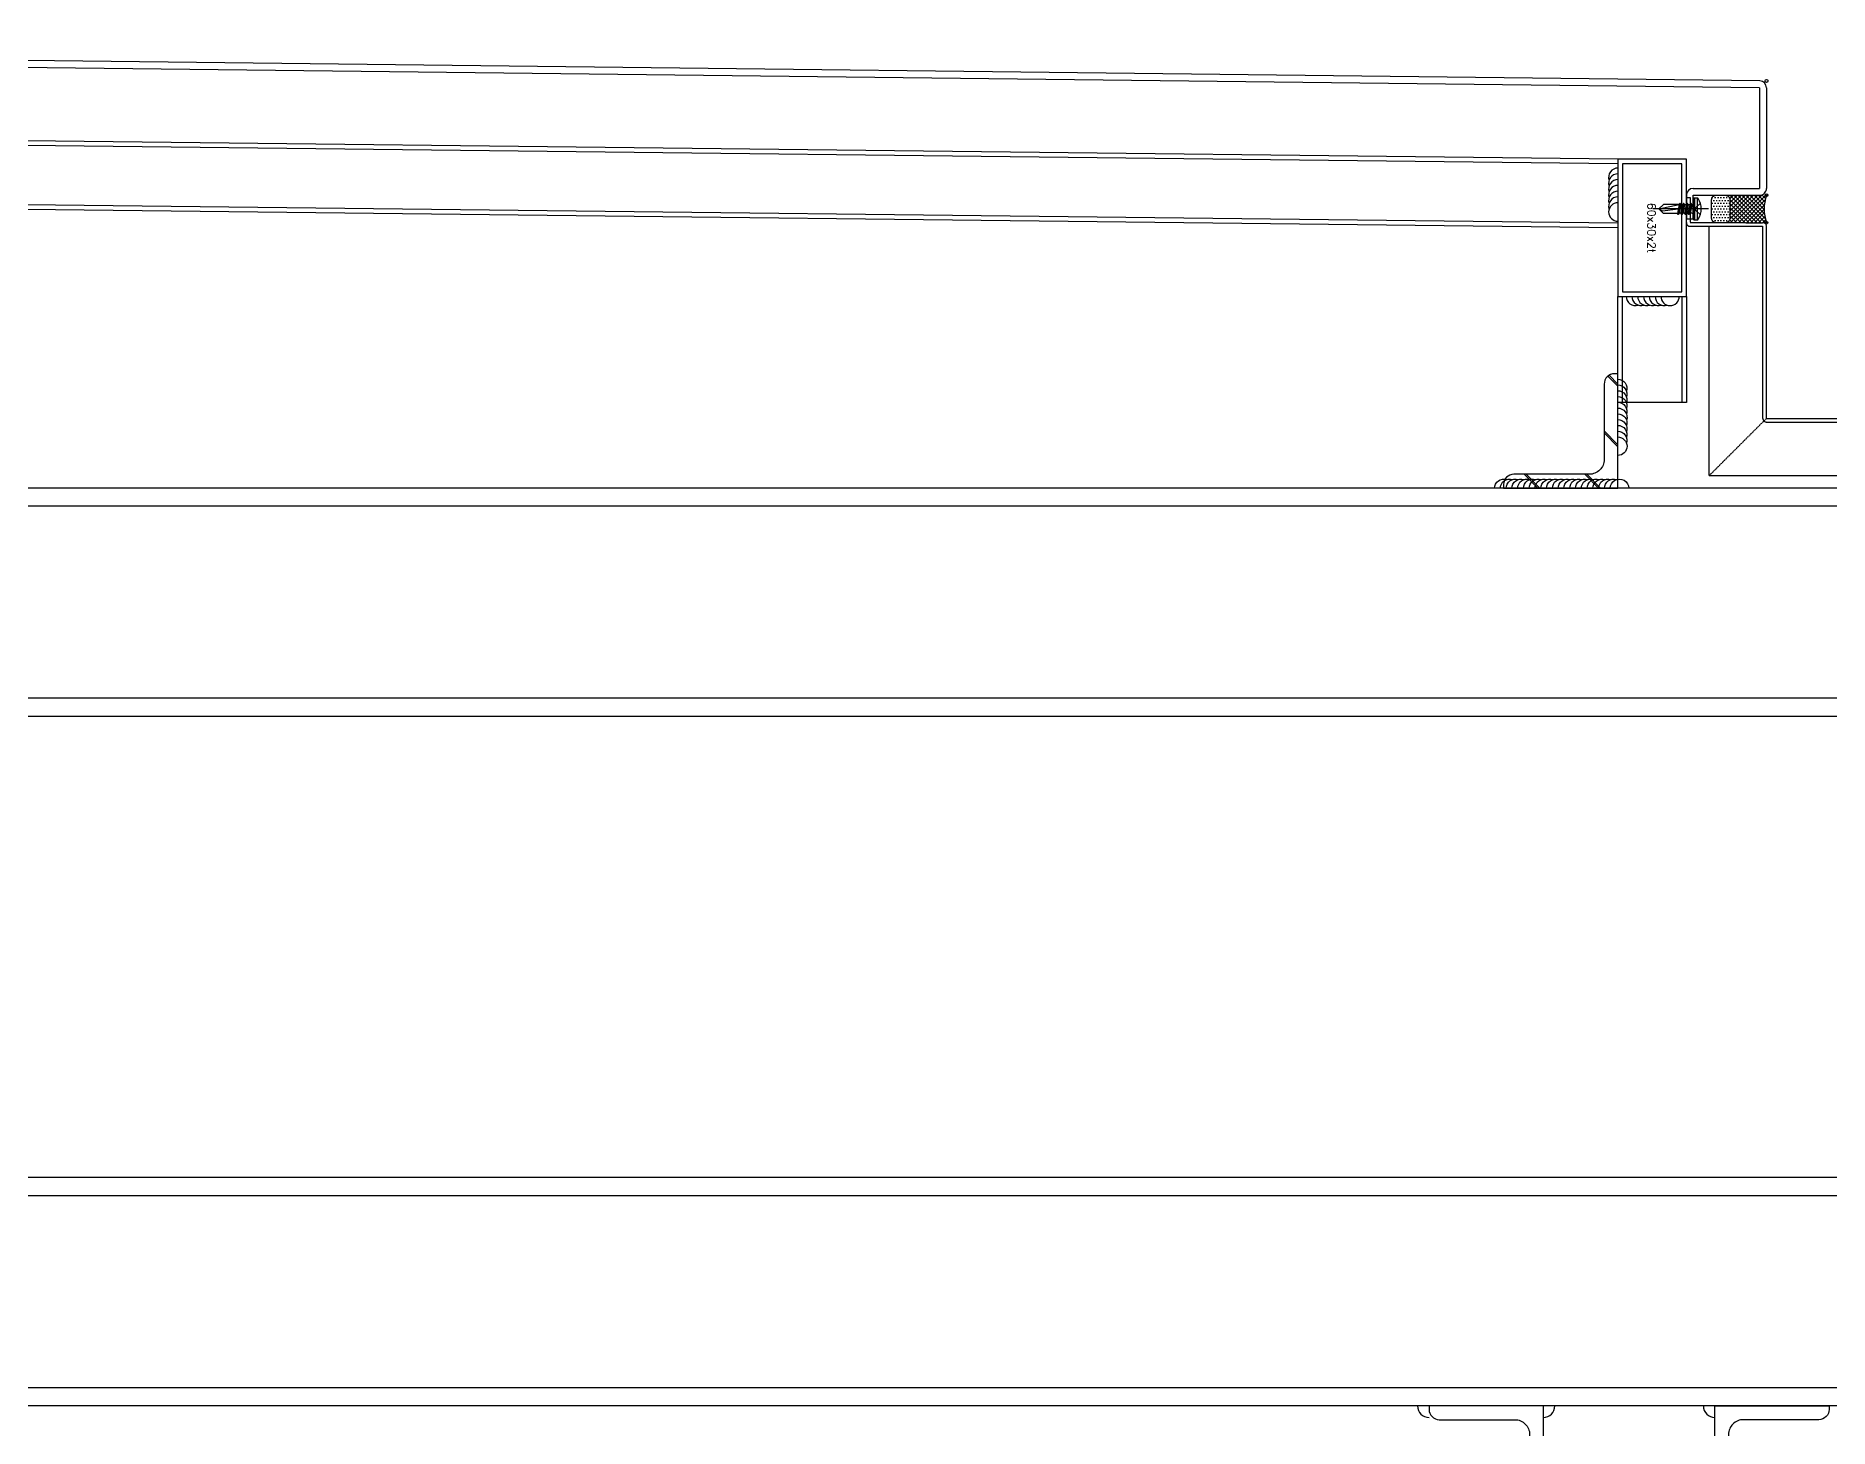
# Model space of a CAD drawing. Extents: x -3378 to 102197, y -3799 to 48702.
# Drawn here: x 84880 to 85664, y 32714 to 33323 of the extents above; entities that cross this region are included whole.
import ezdxf

# ---------------------------------------------------------------- set-up
doc = ezdxf.new("R2010")
doc.units = 0
doc.linetypes.add('HIDDEN', pattern=[0.375, 0.25, -0.125])
for name, color, linetype in [('24WELD', 55, 'Continuous'), ('BCM-SIL', 8, 'Continuous'), ('GM_SECT_15', 15, 'Continuous'), ('steel', 7, 'Continuous'), ('視覺模型鋁擠型暫替', 4, 'Continuous'), ('金屬面材 METAL PANEL', 2, 'Continuous'), ('鐵件', 6, 'Continuous')]:
    doc.layers.add(name, color=color, linetype=linetype)
doc.layers.add('不顯示', color=254, linetype='Continuous', plot=False)
doc.styles.add('DIM', font='simplex.shx', dxfattribs={"bigfont": 'chineset.shx'})

# ---------------------------------------------------------------- blocks, each defined once
blk = doc.blocks.new('*u145')
at = {"layer": 'Defpoints'}
h = blk.add_hatch(color=251, dxfattribs=at)
h.dxf.hatch_style = 1
edge = h.paths.add_edge_path(flags=17)
edge.add_arc((0, 0), 0.26, 0, 360)
edge = h.paths.add_edge_path()
edge.add_arc((0, 0), 0.282, 0, 360)
h.paths.add_polyline_path([(-0.12, 0.14), (0.12, 0.14), (0.13, 0.13), (0.13, 0.09), (0.14, 0.08), (0.15, 0.08), (0.16, 0.09), (0.16, 0.15), (0.15, 0.17), (0.03, 0.17), (0.01, 0.18), (0.01, 0.2), (-0.01, 0.2), (-0.02, 0.19), (-0.01, 0.18), (-0.02, 0.17), (-0.15, 0.17), (-0.16, 0.15), (-0.16, 0.09), (-0.15, 0.08), (-0.14, 0.08), (-0.13, 0.09), (-0.13, 0.13)], flags=16)
h.paths.add_polyline_path([(0.09, 0.08), (-0.09, 0.08), (-0.1, 0.07), (-0.09, 0.05), (0.09, 0.05), (0.1, 0.07)], flags=16)
h.paths.add_polyline_path([(0.14, -0.01), (-0.14, -0.01), (-0.15, -0.02), (-0.14, -0.04), (-0.02, -0.04), (-0.01, -0.05), (-0.01, -0.2), (0, -0.21), (0.01, -0.21), (0.02, -0.2), (0.02, -0.05), (0.03, -0.04), (0.14, -0.04), (0.16, -0.02)], flags=16)
h.paths.add_polyline_path([(0.07, -0.08), (0.07, -0.1), (0.09, -0.12), (0.11, -0.14), (0.12, -0.16), (0.14, -0.17), (0.14, -0.14), (0.13, -0.12), (0.11, -0.1), (0.09, -0.08)], flags=16)
h.paths.add_polyline_path([(-0.07, -0.08), (-0.09, -0.08), (-0.11, -0.11), (-0.13, -0.13), (-0.15, -0.15), (-0.15, -0.17), (-0.13, -0.18), (-0.13, -0.17), (-0.11, -0.15), (-0.09, -0.13), (-0.07, -0.1)], flags=16)
blk = doc.blocks.new('*U167')
h = blk.add_hatch()
h.set_pattern_fill('STEEL1', color=256, scale=0.5, pattern_type=2)
h.set_pattern_definition([(45, (0, 0), (-13.2583, 13.2583), []), (45, (0.875, 0), (-13.2583, 13.2583), [])])
edge = h.paths.add_edge_path()
edge.add_line((0, 50), (0, 0))
edge.add_line((0, 0), (50, 0))
edge.add_line((50, 0), (50, 1.5))
edge.add_arc((45.5, 1.5), 4.5, 0, 90)
edge.add_line((45.5, 6), (12.5, 6))
edge.add_arc((12.5, 12.5), 6.5, 180, 270, ccw=False)
edge.add_line((6, 12.5), (6, 45.5))
edge.add_arc((1.5, 45.5), 4.5, 0, 90)
edge.add_line((1.5, 50), (0, 50))
at = {"layer": '鐵件'}
blk.add_lwpolyline([(0, 50), (0, 0), (50, 0), (50, 1.5, 0.414214), (45.5, 6), (12.5, 6, -0.414214), (6, 12.5), (6, 45.5, 0.414214), (1.5, 50)], format="xyb", close=True, dxfattribs=at)
blk.add_blockref('*u145', (0, 0))
blk = doc.blocks.new('*U690')
for centre, end in [((-53.97, 1.75), 286.35291), ((-51.47, 1.67), 286.35291), ((-48.97, 1.59), 286.35291), ((-46.48, 1.51), 286.35291), ((-43.98, 1.43), 286.35291), ((-41.48, 1.34), 286.35291), ((-38.98, 1.26), 286.35291), ((-36.48, 1.18), 286.35291), ((-33.98, 1.1), 286.35291), ((-31.48, 1.02), 286.35291), ((-28.98, 0.94), 286.35291), ((-26.49, 0.86), 286.35291), ((-23.99, 0.78), 286.35291), ((-21.49, 0.7), 286.35291), ((-18.99, 0.62), 286.35291), ((-16.49, 0.53), 286.35291), ((-13.99, 0.45), 286.35291), ((-11.49, 0.37), 286.35291), ((-9, 0.29), 286.35291), ((-6.5, 0.21), 286.35291), ((-4, 0.13), 358.14306)]:
    blk.add_arc(centre, 4, 178.14306, end)
blk = doc.blocks.new('*U691')
for centre, end in [((-0.21, -6.5), 16.35291), ((-0.13, -4), 88.14306), ((-0.53, -16.49), 16.35291), ((-0.45, -13.99), 16.35291), ((-0.37, -11.49), 16.35291), ((-0.29, -9), 16.35291), ((-0.78, -23.99), 16.35291), ((-0.7, -21.49), 16.35291), ((-0.62, -18.99), 16.35291), ((-0.94, -28.98), 16.35291), ((-0.86, -26.49), 16.35291)]:
    blk.add_arc(centre, 4, 268.14306, end)
blk = doc.blocks.new('*U568')
for centre, end in [((-0.19, -6.5), 16.49138), ((-0.12, -4), 88.28153), ((-0.49, -16.49), 16.49138), ((-0.42, -13.99), 16.49138), ((-0.34, -11.49), 16.49138), ((-0.27, -9), 16.49138), ((-0.57, -18.99), 16.49138)]:
    blk.add_arc(centre, 4, 268.28153, end)
blk = doc.blocks.new('A$C19CB1797')
at = {"layer": 'BCM-SIL'}
for p, q in [((8.28, 24.29, 0), (8.28, 0, 0)), ((3.53, 19.39, 0), (13.03, 19.39, 0)), ((3.53, 18.16, 0), (13.03, 18.16, 0)), ((6.49, 17.06, 0), (5.88, 16.71, 0)), ((5.88, 16.71, 0), (10.68, 15.91, 0)), ((5.88, 16.71, 0), (5.88, 16.51, 0)), ((5.88, 16.51, 0), (10.68, 15.72, 0)), ((5.88, 16.51, 0), (6.49, 16.16, 0)), ((6.49, 17.06, 0), (10.07, 16.26, 0)), ((6.49, 16.16, 0), (10.07, 15.36, 0)), ((6.49, 16.16, 0), (6.49, 15.47, 0)), ((10.07, 17.06, 0), (10.07, 16.26, 0)), ((10.07, 17.06, 0), (10.07, 16.26, 0)), ((10.07, 16.26, 0), (10.68, 15.91, 0)), ((10.68, 15.72, 0), (10.07, 15.36, 0)), ((10.68, 15.91, 0), (10.68, 15.72, 0)), ((6.49, 15.47, 0), (5.88, 15.12, 0)), ((5.88, 15.12, 0), (10.68, 14.32, 0)), ((5.88, 15.12, 0), (5.88, 14.92, 0)), ((5.88, 14.92, 0), (10.68, 14.13, 0)), ((5.88, 14.92, 0), (6.49, 14.57, 0)), ((6.49, 13.88, 0), (5.88, 13.53, 0)), ((5.88, 13.53, 0), (10.68, 12.74, 0)), ((5.88, 13.53, 0), (5.88, 13.33, 0)), ((5.88, 13.33, 0), (10.68, 12.54, 0)), ((5.88, 13.33, 0), (6.49, 12.98, 0)), ((6.49, 12.3, 0), (5.88, 11.94, 0)), ((5.88, 11.94, 0), (10.68, 11.15, 0)), ((5.88, 11.94, 0), (5.88, 11.75, 0)), ((5.88, 11.75, 0), (10.68, 10.95, 0)), ((5.88, 11.75, 0), (6.28, 11.52, 0)), ((8.28, 2.66, 0), (6.28, 11.52, 0)), ((6.28, 11.52, 0), (6.28, 4.66, 0)), ((6.28, 11.52, 0), (10.28, 10.72, 0)), ((6.49, 15.47, 0), (10.07, 14.68, 0)), ((6.49, 14.57, 0), (10.07, 13.78, 0)), ((6.49, 14.57, 0), (6.49, 13.88, 0)), ((6.49, 13.88, 0), (10.07, 13.09, 0)), ((6.49, 12.98, 0), (10.07, 12.19, 0)), ((6.49, 12.98, 0), (6.49, 12.3, 0)), ((6.49, 12.3, 0), (10.07, 11.5, 0)), ((9.03, 4.16, 0), (8.28, 11.12, 0)), ((10.07, 15.36, 0), (10.07, 14.68, 0)), ((10.07, 14.68, 0), (10.68, 14.32, 0)), ((10.68, 14.13, 0), (10.07, 13.78, 0)), ((10.07, 13.78, 0), (10.07, 13.09, 0)), ((10.07, 13.09, 0), (10.68, 12.74, 0)), ((10.68, 12.54, 0), (10.07, 12.19, 0)), ((10.07, 12.19, 0), (10.07, 11.5, 0)), ((10.07, 11.5, 0), (10.68, 11.15, 0)), ((10.68, 10.95, 0), (10.28, 10.72, 0)), ((10.28, 10.72, 0), (10.28, 4.66, 0)), ((10.68, 14.32, 0), (10.68, 14.13, 0)), ((10.68, 12.74, 0), (10.68, 12.54, 0)), ((10.68, 11.15, 0), (10.68, 10.95, 0)), ((6.28, 4.66, 0), (8.28, 2.66, 0)), ((8.28, 2.66, 0), (10.28, 4.66, 0)), ((8.28, 2.66, 0), (9.03, 4.16, 0))]:
    blk.add_line(p, q, dxfattribs=at)
at = {"layer": 'BCM-SIL', "elevation": 0}
blk.add_lwpolyline([(12.8, 19.81, 0.297439), (3.75, 19.81, 0.253368), (3.53, 19.39), (3.53, 18.16, 0.414214), (4.03, 17.66), (12.53, 17.66, 0.414214), (13.03, 18.16), (13.03, 19.39, 0.253368)], format="xyb", close=True, dxfattribs=at)
at = {"layer": 'BCM-SIL', "ltscale": 0.1, "elevation": 0}
blk.add_lwpolyline([(5.78, 20.77), (7.8, 18.64, 0.205918), (8.28, 18.43, 0.205918), (8.75, 18.64), (10.78, 20.77)], format="xyb", dxfattribs=at)
at = {"layer": 'BCM-SIL'}
for centre, start, end in [((5.89, 17.06, 0), 0, 90), ((10.67, 17.06, 0), 90, 180)]:
    blk.add_arc(centre, 0.6, start, end, dxfattribs=at)
blk = doc.blocks.new('60x30x2t')
at = {"layer": 'GM_SECT_15'}
for points in [[(0, -30), (60, -30), (60, 0), (0, 0)], [(2, -28), (58, -28), (58, -2), (2, -2)]]:
    blk.add_lwpolyline(points, close=True, dxfattribs=at)
at = {"layer": '不顯示', "linetype": 'Continuous', "insert": (19.09, -13.52), "char_height": 3.5, "attachment_point": 1, "style": 'DIM'}
blk.add_mtext_dynamic_manual_height_columns('60x30x2t', width=104.2628, gutter_width=87.5, heights=[0], dxfattribs=at)
blk = doc.blocks.new('*U590')
for centre, end in [((4, -0.12), 178.28153), ((6.5, -0.19), 106.49138), ((9, -0.27), 106.49138), ((11.49, -0.34), 106.49138), ((13.99, -0.42), 106.49138), ((16.49, -0.49), 106.49138), ((18.99, -0.57), 106.49138)]:
    blk.add_arc(centre, 4, 358.28153, end)

msp = doc.modelspace()

# ---------------------------------------------------------------- hatches: boundary and pattern name
at = {"layer": 'BCM-SIL'}
h = msp.add_hatch(dxfattribs=at)
h.set_pattern_fill('DOTS', color=256, scale=20, angle=-180, style=0)
h.set_pattern_definition([(360, (49271.1275, 38705.9354), (0.625, -1.25), [0, -1.25])])
edge = h.paths.add_edge_path()
edge.add_line((85620.651, 33253.171), (85612.666, 33253.171))
edge.add_line((85612.666, 33253.171), (85612.666, 33243.171))
edge.add_arc((85614.666, 33243.171), 2, 180, 270)
edge.add_line((85614.666, 33241.171), (85618.651, 33241.171))
edge.add_arc((85618.651, 33243.171), 2, -90, 0)
edge.add_line((85620.651, 33243.171), (85620.651, 33253.171))
h = msp.add_hatch(dxfattribs=at)
h.set_pattern_fill('ANSI37', color=256, scale=10, angle=-270, style=0)
h.set_pattern_definition([(45, (49279.6743, 38705.9271), (0.883883476, -0.883883476), []), (315, (49279.6743, 38705.9271), (-0.883883476, -0.883883476), [])])
edge = h.paths.add_edge_path()
edge.add_arc((85635.916, 33137.895), 115.289, 89.620602, 91.094957, ccw=False)
edge.add_arc((85653.761, 33247.178), 18.105, 160.635952, 199.343085)
edge.add_arc((85635.911, 33126.48), 114.704, 89.617085, 91.097861)
edge.add_line((85633.713, 33241.163), (85627.198, 33241.163))
edge.add_line((85627.198, 33241.163), (85618.893, 33241.186))
edge.add_arc((85618.651, 33243.171), 2, -83.055506, -4.792077)
edge.add_line((85620.644, 33243.004), (85620.65, 33253.184))
edge.add_line((85620.65, 33253.184), (85633.713, 33253.163))

# ---------------------------------------------------------------- linework, layer by layer
at = {"linetype": 'HIDDEN'}
for p, q in [((85601.642, 33241.189, 0), (85601.642, 33252.189, 0)), ((85601.642, 33252.189, 0), (85603.242, 33252.189, 0)), ((85603.242, 33252.189, 0), (85603.242, 33241.189, 0)), ((85603.242, 33241.189, 0), (85635.08, 33241.181, 0)), ((85603.242, 33239.589, 0), (85635.08, 33239.581, 0)), ((85611.68, 33130.558, 0), (85611.677, 33239.587, 0)), ((85635.08, 33155.558, 0), (85635.08, 33239.581, 0)), ((85636.68, 33155.558, 0), (85636.68, 33239.581, 0)), ((85611.68, 33130.558, 0), (85636.68, 33155.558, 0)), ((85636.68, 33155.558, 0), (85786.709, 33155.558)), ((85636.68, 33153.958, 0), (85786.709, 33153.958, 0)), ((85611.68, 33130.558, 0), (85809.024, 33130.558, 0))]:
    msp.add_line(p, q, dxfattribs=at)
msp.add_circle((85636.68, 33303.182), 0.617, dxfattribs=at)
for centre, start, end in [((85603.242, 33241.189, 0), 180, 269.986621), ((85635.08, 33239.581, -0.006), 359.986621, 89.986621), ((85636.68, 33155.558, 0), 179.996957, 270)]:
    msp.add_arc(centre, 1.6, start, end, dxfattribs=at)
at = {"color": 2}
for centre, start, end in [((85489.083, 32723.428, 0), 180, 270), ((85539.083, 32723.428, 0), 270, 360), ((85614.083, 32723.428, 0), 180, 270)]:
    msp.add_arc(centre, 5, start, end, dxfattribs=at)
msp.add_arc((85539.083, 32723.428, 0), 5, 179.999999, 180)
at = {"layer": 'BCM-SIL', "elevation": 0}
msp.add_lwpolyline([(85620.651, 33251.171), (85620.651, 33243.171, -0.4142136), (85618.651, 33241.171), (85614.666, 33241.171, -0.4142136), (85612.666, 33243.171), (85612.666, 33251.171, -0.4142136), (85614.666, 33253.171), (85618.651, 33253.171, -0.4142136)], format="xyb", close=True, dxfattribs=at)
at = {"layer": 'BCM-SIL'}
msp.add_arc((85653.513, 33247.178), 17.872, 160.373207, 199.60583, dxfattribs=at)
at = {"layer": 'GM_SECT_15'}
for p, q in [((85571.685, 33266.938), (84115.205, 33283.792, 0)), ((85571.746, 33268.937), (84115.229, 33285.792, 0)), ((85571.685, 33240.936), (84114.902, 33257.794, 0)), ((85571.685, 33238.936), (84114.878, 33255.794, 0))]:
    msp.add_line(p, q, dxfattribs=at)
at = {"layer": 'GM_SECT_15', "elevation": 0}
for points in [[(85601.68, 33162.563), (85571.68, 33162.563), (85571.685, 33208.937), (85601.685, 33208.937)], [(85599.68, 33162.563), (85573.68, 33162.563), (85573.685, 33208.937), (85599.685, 33208.937)]]:
    msp.add_lwpolyline(points, close=True, dxfattribs=at)
at = {"layer": 'steel'}
for points in [[(85533.083, 32677.928, 0.4142136), (85537.583, 32673.428), (85539.083, 32673.428), (85539.083, 32723.428), (85489.083, 32723.428), (85489.083, 32721.928, 0.4142136), (85493.583, 32717.428), (85526.583, 32717.428, -0.4142136), (85533.083, 32710.928)], [(85620.083, 32677.928, -0.4142136), (85615.583, 32673.428), (85614.083, 32673.428), (85614.083, 32723.428), (85664.083, 32723.428), (85664.083, 32721.928, -0.4142136), (85659.583, 32717.428), (85626.583, 32717.428, 0.4142136), (85620.083, 32710.928)]]:
    msp.add_lwpolyline(points, format="xyb", close=True, dxfattribs=at)
at = {"layer": '視覺模型鋁擠型暫替', "linetype": 'Continuous'}
for p, q in [((86075.861, 33125.076), (84104.506, 33125.076)), ((86075.861, 33117.076), (84104.506, 33117.076)), ((86075.861, 33033.076), (84104.506, 33033.076)), ((86075.861, 33025.076), (84104.506, 33025.076)), ((86161.701, 32823.434, 0), (84104.506, 32823.429)), ((86161.701, 32815.434, 0), (84104.506, 32815.429)), ((86161.721, 32731.432, 0), (84104.506, 32731.428)), ((86161.721, 32723.432, 0), (84104.506, 32723.428))]:
    msp.add_line(p, q, dxfattribs=at)
at = {"layer": '金屬面材 METAL PANEL'}
for p, q in [((85633.726, 33303.217, 0), (83945.238, 33322.924)), ((85633.69, 33300.217, 0), (85633.68, 33256.182)), ((85636.69, 33300.216, 0), (85636.68, 33256.181)), ((85601.642, 33253.188, 0), (85601.642, 33242.85, 0)), ((85604.642, 33256.188, 0), (85633.68, 33256.182, 0)), ((85604.642, 33253.188, 0), (85633.679, 33253.182, 0)), ((85604.642, 33242.85, 0), (85604.642, 33253.188, 0)), ((85601.642, 33242.85, 0), (85604.642, 33242.85, 0))]:
    msp.add_line(p, q, dxfattribs=at)
at = {"layer": '金屬面材 METAL PANEL', "elevation": 0}
msp.add_lwpolyline([(85633.69, 33300.216), (83948.238, 33319.889), (83948.238, 33286.585), (83933.238, 33286.585), (83933.238, 33289.585), (83945.238, 33289.585), (83945.238, 33322.924)], dxfattribs=at)
at = {"layer": '金屬面材 METAL PANEL'}
for centre in [(85636.68, 33253.182), (85636.677, 33241.182)]:
    msp.add_circle(centre, 0.617, dxfattribs=at)
for centre, start, end in [((85633.69, 33300.217, 0.01), 359.989909, 89.317713), ((85604.642, 33253.188, 0), 90, 180), ((85633.68, 33256.182, -0.006), 269.982889, 359.989518)]:
    msp.add_arc(centre, 3, start, end, dxfattribs=at)

# ---------------------------------------------------------------- block references
at = {"rotation": 89.9999999999537}
msp.add_blockref('*U167', (85571.68, 33125.076), dxfattribs=at)
at = {"layer": '24WELD'}
for name, p, xscale, yscale, zscale, rotation in [('*U568', (85571.685, 33241.812, 0), 1.012500000000003, 1.012500000000003, 1.012500000000003, 181.7184716819664), ('*U590', (85598.588, 33208.937, 0), 1.012500000000003, 1.012500000000003, 1.012500000000003, 181.7184716819664), ('*U691', (85571.629, 33139.315), -1.012500000000001, 1.012500000000001, 1.012500000000001, 178.1430628016457), ('*U690', (85576.459, 33124.944), -1.012500000000001, 1.012500000000001, 1.012500000000001, 178.1430628016457)]:
    msp.add_blockref(name, p, dxfattribs=dict(at, xscale=xscale, yscale=yscale, zscale=zscale, rotation=rotation))
at = {"layer": 'BCM-SIL', "rotation": 269.9999999996958}
msp.add_blockref('A$C19CB1797', (85586.984, 33255.461, 0.001), dxfattribs=at)
at = {"layer": '鐵件', "linetype": 'Continuous', "rotation": 269.9999999999932}
msp.add_blockref('60x30x2t', (85601.685, 33268.937, 0), dxfattribs=at)

doc.saveas('drawing.dxf')
